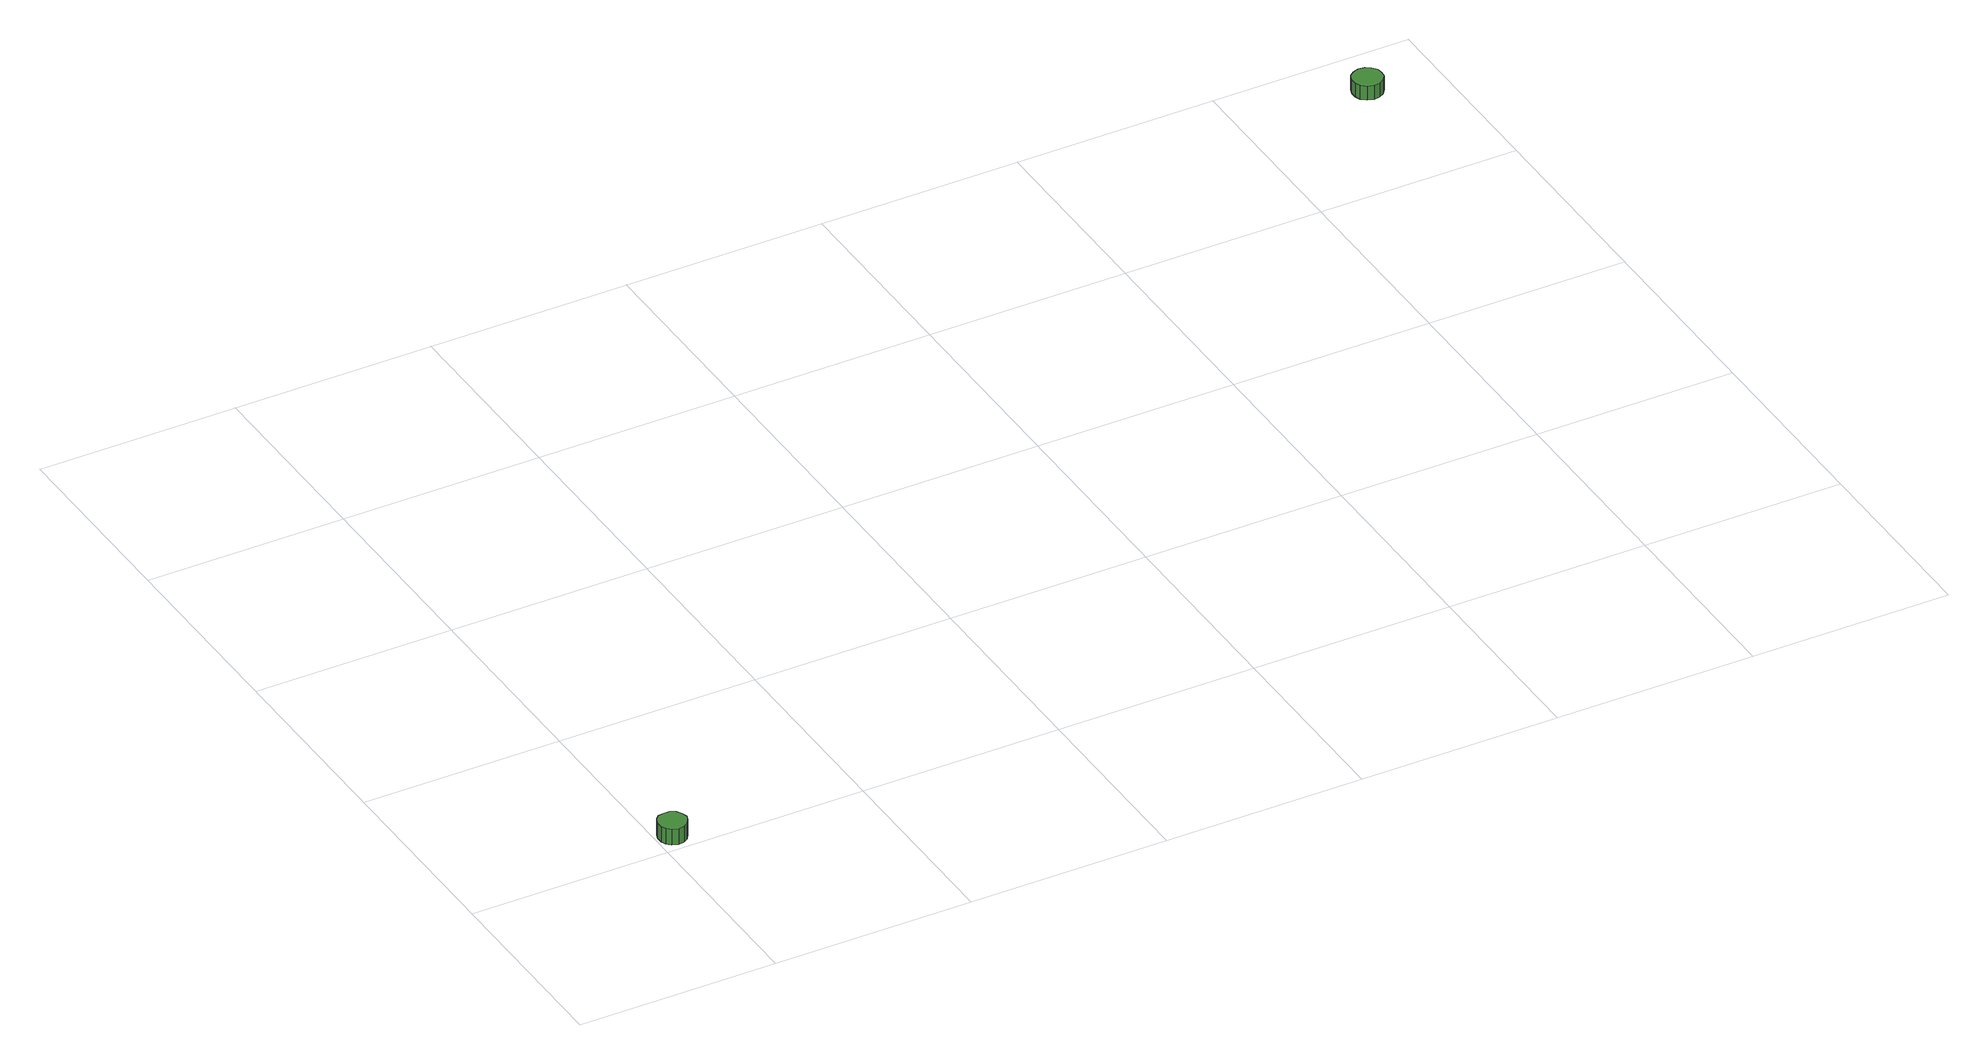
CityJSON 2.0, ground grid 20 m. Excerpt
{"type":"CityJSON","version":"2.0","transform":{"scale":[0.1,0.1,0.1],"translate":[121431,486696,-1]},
"CityObjects":{
"tree1":{"type":"SolitaryVegetationObject","attributes":{"function":"something"},"geometry":[{"type":"MultiSurface","lod":"1","boundaries":[[[0,1,2,3,4,5,6,7,8,9,10,11,12,13,14]],[[15,16,17,18,19,20,21,22,23,24,25,26,27,28,29]],[[0,29,28,1]],[[1,28,27,2]],[[2,27,26,3]],[[3,26,25,4]],[[4,25,24,5]],[[5,24,23,6]],[[6,23,22,7]],[[7,22,21,8]],[[8,21,20,9]],[[9,20,19,10]],[[10,19,18,11]],[[11,18,17,12]],[[12,17,16,13]],[[13,16,15,14]],[[14,15,29,0]]]}]},
"tree2":{"type":"SolitaryVegetationObject","attributes":{"function":"something"},"geometry":[{"type":"MultiSurface","lod":"1","boundaries":[[[30,31,32,33,34,35,36,37,38,39,40,41,42,43,44]],[[45,46,47,48,49,50,51,52,53,54,55,56,57,58,59]],[[30,59,58,31]],[[31,58,57,32]],[[32,57,56,33]],[[33,56,55,34]],[[34,55,54,35]],[[35,54,53,36]],[[36,53,52,37]],[[37,52,51,38]],[[38,51,50,39]],[[39,50,49,40]],[[40,49,48,41]],[[41,48,47,42]],[[42,47,46,43]],[[43,46,45,44]],[[44,45,59,30]]]}]}
},
"vertices":[
[31,20,24],[29,26,24],[26,31,24],[21,34,24],[15,34,24],[9,33,24],[5,29,24],[3,23,24],[3,17,24],[5,12,24],[9,8,24],[15,6,24],[21,7,24],[26,10,24],[29,15,24],[29,15,7],[26,10,7],[21,7,7],[15,6,7],[9,8,7],[5,12,7],[3,17,7],[3,23,7],[5,29,7],[9,33,7],[15,34,7],[21,34,7],[26,31,7],[29,26,7],[31,20,7],
[1144,747,22],[1143,753,22],[1139,758,22],[1134,761,22],[1128,762,22],[1122,760,22],[1117,756,22],[1115,750,22],[1115,744,22],[1117,738,22],[1122,734,22],[1128,732,22],[1134,733,22],[1139,736,22],[1143,741,22],[1143,741,7],[1139,736,7],[1134,733,7],[1128,732,7],[1122,734,7],[1117,738,7],[1115,744,7],[1115,750,7],[1117,756,7],[1122,760,7],[1128,762,7],[1134,761,7],[1139,758,7],[1143,753,7],[1144,747,7]
]}
